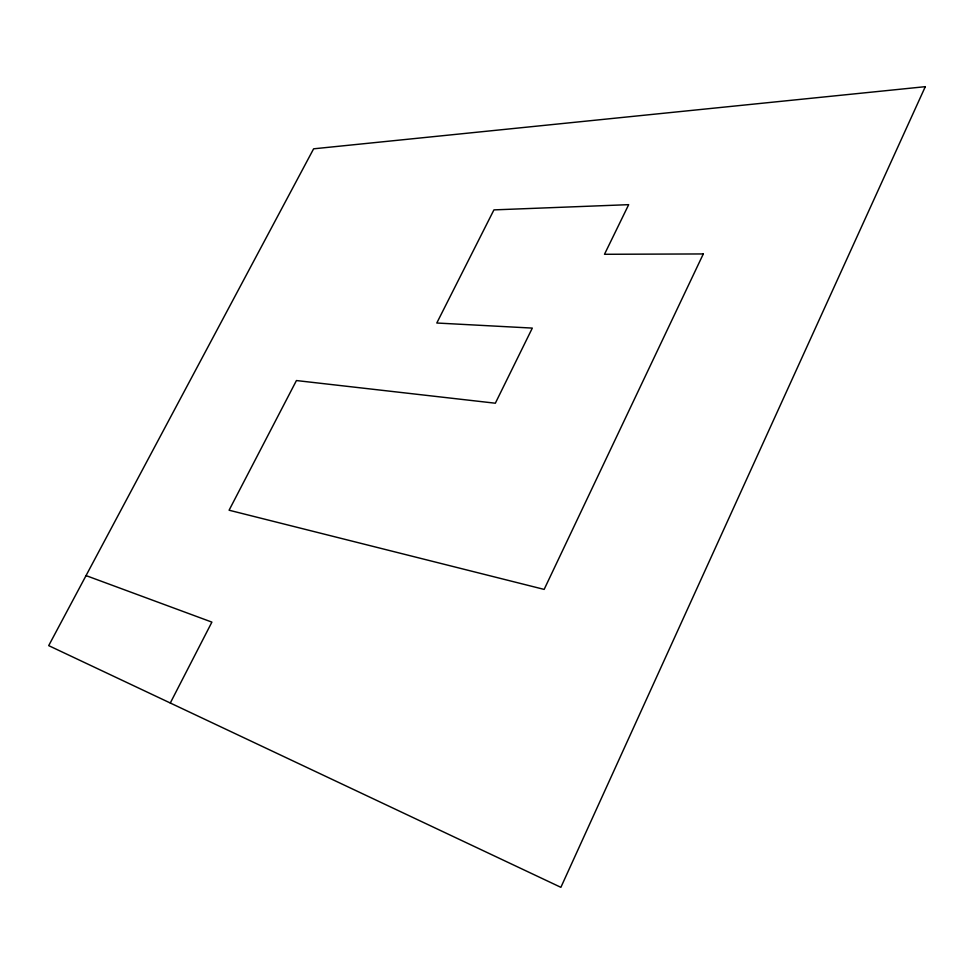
<?xml version="1.0" encoding="UTF-8"?>
<svg xmlns="http://www.w3.org/2000/svg" width="974" height="974" viewBox="0 0 974 974"><rect width="100%" height="100%" fill="white"/><g stroke="black" fill="none" stroke-linecap="round" stroke-linejoin="round"><path stroke-width="1.46" d="M170.292 702.997L211.894 622.118L86.041 575.597M925.3 86.674L560.878 887.326L48.7 645.628L313.616 148.815L925.3 86.674M703.301 253.946L544.149 589.404L229.085 510.218L296.437 380.554L495.34 403.212L532.315 328.092L436.79 323.015L493.928 209.885L628.68 204.662L604.489 254.287L703.301 253.946"/></g></svg>
